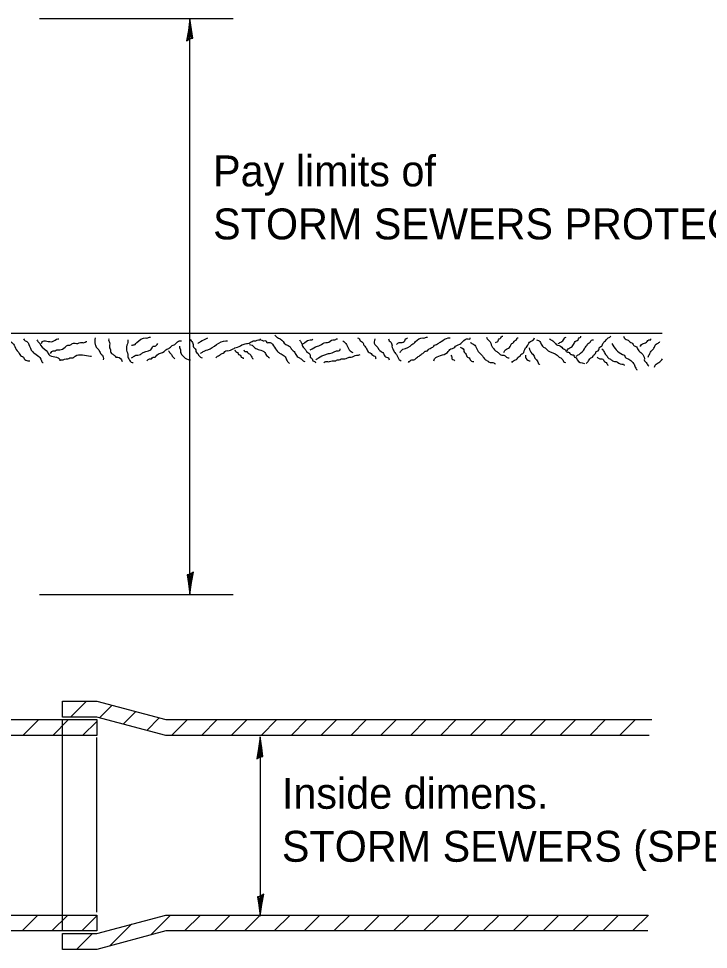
# Model space of a CAD drawing. Extents: x 0 to 2.83, y 0 to 1.83.
# Drawn here: x 0.8622 to 1.1225, y 1.0268 to 1.378 of the extents above; entities that cross this region are included whole.
import ezdxf

# ---------------------------------------------------------------- set-up
doc = ezdxf.new("R2010")
doc.units = 0
for name, color, linetype in [('Default', 7, 'Continuous'), ('RD_Pr_Roadway_Dimensions', 7, 'Continuous'), ('SH_General_Details', 7, 'Continuous'), ('STG_Traffic_Control', 7, 'Continuous')]:
    doc.layers.add(name, color=color, linetype=linetype)

msp = doc.modelspace()

# ---------------------------------------------------------------- linework, layer by layer
at = {"layer": 'Default'}
for p, q in [((0.87871, 1.11449), (0.87871, 1.12047)), ((0.87871, 1.12047), (0.89167, 1.12047)), ((0.89167, 1.12047), (0.9177, 1.1135)), ((0.84583, 1.1135), (0.89167, 1.1135)), ((0.89167, 1.11449), (0.87871, 1.11449)), ((0.87871, 1.03378), (0.87871, 1.1135)), ((0.9177, 1.10751), (0.89167, 1.11449)), ((0.89167, 1.1135), (0.89167, 1.10751)), ((0.9177, 1.1135), (1.10119, 1.1135)), ((0.89167, 1.10751), (0.83985, 1.10751)), ((0.89167, 1.04089), (0.89167, 1.10677)), ((1.10022, 1.10751), (0.9177, 1.10751)), ((0.76345, 1.03976), (0.89167, 1.03976)), ((0.89167, 1.03976), (0.89167, 1.03378)), ((0.89167, 1.03278), (0.9177, 1.03976)), ((0.9177, 1.03976), (1.09973, 1.03976)), ((0.89167, 1.03378), (0.76345, 1.03378)), ((0.87871, 1.03278), (0.89167, 1.03278)), ((0.87871, 1.0268), (0.87871, 1.03278)), ((0.9177, 1.03378), (0.89167, 1.0268)), ((1.09973, 1.03378), (0.9177, 1.03378)), ((0.89167, 1.0268), (0.87871, 1.0268))]:
    msp.add_line(p, q, dxfattribs=at)
at = {"layer": 'RD_Pr_Roadway_Dimensions'}
for p, q in [((0.87007, 1.37804), (0.94321, 1.37804)), ((0.92686, 1.16077), (0.92686, 1.37804)), ((0.87007, 1.16077), (0.94321, 1.16077))]:
    msp.add_line(p, q, dxfattribs=at)
for points in [[(0.92675, 1.37038), (0.92789, 1.37064), (0.9274, 1.37388), (0.92686, 1.37804), (0.92625, 1.37359), (0.92556, 1.3697), (0.92675, 1.37038), (0.9275, 1.37073), (0.92685, 1.37524), (0.92598, 1.37031), (0.92696, 1.37103), (0.92682, 1.37311), (0.92652, 1.37111)], [(0.92697, 1.16843), (0.92583, 1.16817), (0.92632, 1.16493), (0.92686, 1.16077), (0.92747, 1.16522), (0.92815, 1.16911), (0.92697, 1.16843), (0.92621, 1.16808), (0.92686, 1.16357), (0.92773, 1.1685), (0.92676, 1.16778), (0.92689, 1.1657), (0.92719, 1.1677)]]:
    msp.add_lwpolyline(points, dxfattribs=at)
at = {"layer": 'SH_General_Details'}
for p, q in [((0.84583, 1.2594), (1.10505, 1.2594)), ((0.95339, 1.10704), (0.95339, 1.03928))]:
    msp.add_line(p, q, dxfattribs=at)
for points in [[(0.88178, 1.11449), (0.88776, 1.12047)], [(0.89276, 1.1142), (0.89748, 1.11892)], [(0.86379, 1.10751), (0.86977, 1.1135)], [(0.87507, 1.10751), (0.88105, 1.1135)], [(0.90165, 1.11181), (0.90637, 1.11653)], [(0.91055, 1.10943), (0.91526, 1.11415)], [(0.91991, 1.10752), (0.92588, 1.1135)], [(0.93117, 1.10751), (0.93716, 1.1135)], [(0.94245, 1.10752), (0.94843, 1.1135)], [(0.95372, 1.10751), (0.9597, 1.1135)], [(0.965, 1.10752), (0.97098, 1.1135)], [(0.97627, 1.10751), (0.98225, 1.1135)], [(0.98755, 1.10752), (0.99353, 1.1135)], [(0.99882, 1.10751), (1.0048, 1.1135)], [(1.01009, 1.10752), (1.01607, 1.1135)], [(1.02136, 1.10751), (1.02735, 1.1135)], [(1.03264, 1.10752), (1.03862, 1.1135)], [(1.04391, 1.10751), (1.04989, 1.1135)], [(1.05519, 1.10751), (1.06116, 1.1135)], [(1.06646, 1.10751), (1.07244, 1.1135)], [(1.07773, 1.10751), (1.08371, 1.1135)], [(1.08901, 1.10751), (1.09499, 1.1135)], [(0.88634, 1.10751), (0.89167, 1.11285)], [(0.86347, 1.03377), (0.86945, 1.03976)], [(0.87474, 1.03377), (0.88072, 1.03976)], [(0.91204, 1.03226), (0.91954, 1.03976)], [(0.92483, 1.03377), (0.93081, 1.03976)], [(0.9361, 1.03377), (0.94208, 1.03976)], [(0.94738, 1.03377), (0.95336, 1.03976)], [(0.95865, 1.03378), (0.96463, 1.03976)], [(0.96993, 1.03377), (0.9759, 1.03976)], [(0.9812, 1.03377), (0.98718, 1.03976)], [(0.99247, 1.03377), (0.99845, 1.03976)], [(1.00374, 1.03377), (1.00972, 1.03976)], [(1.01502, 1.03377), (1.021, 1.03976)], [(1.02629, 1.03377), (1.03227, 1.03976)], [(1.03756, 1.03377), (1.04355, 1.03976)], [(1.04884, 1.03377), (1.05482, 1.03976)], [(1.06011, 1.03377), (1.06609, 1.03976)], [(1.07138, 1.03377), (1.07737, 1.03976)], [(1.08266, 1.03377), (1.08864, 1.03976)], [(1.09393, 1.03377), (1.09991, 1.03976)], [(0.88602, 1.03377), (0.89166, 1.03943)], [(0.89664, 1.02814), (0.90481, 1.0363)], [(0.87871, 1.03275), (0.87874, 1.03279)], [(0.88403, 1.0268), (0.89002, 1.03279)]]:
    msp.add_lwpolyline(points, dxfattribs=at)
for points in [[(0.89105, 1.25752), (0.89105, 1.25512), (0.89173, 1.25375), (0.89242, 1.25306), (0.8931, 1.25169), (0.89379, 1.25101), (0.89413, 1.25032), (0.89413, 1.24929)], [(0.90475, 1.25478), (0.90612, 1.25512), (0.90681, 1.2558), (0.91024, 1.25752), (0.91092, 1.25752), (0.91161, 1.25786), (0.91195, 1.25786)], [(0.92977, 1.25546), (0.9308, 1.25615), (0.93354, 1.25752)], [(0.9589, 1.25855), (0.95959, 1.25786), (0.96096, 1.25718), (0.96301, 1.25512), (0.96369, 1.25478), (0.96472, 1.25409), (0.96507, 1.2534), (0.96644, 1.25203), (0.96678, 1.25135), (0.96815, 1.24998), (0.96884, 1.24964), (0.96952, 1.24895), (0.97021, 1.2486)], [(0.99009, 1.25752), (0.99077, 1.25718), (0.99111, 1.25649), (0.99214, 1.2558), (0.99248, 1.25478), (0.99317, 1.25409), (0.99385, 1.25272), (0.99454, 1.25203), (0.99522, 1.25169), (0.99591, 1.25101), (0.99659, 1.25066), (0.99694, 1.24998), (0.99694, 1.24964)], [(1.00482, 1.25512), (1.00585, 1.2558), (1.00654, 1.2558), (1.00791, 1.25649), (1.00825, 1.25718), (1.00893, 1.25752)], [(1.00619, 1.25203), (1.00654, 1.25272), (1.00996, 1.25443), (1.01064, 1.25512), (1.01133, 1.25546), (1.01202, 1.25615), (1.01476, 1.25752), (1.01545, 1.25752), (1.01613, 1.25786), (1.01647, 1.25786)], [(1.00928, 1.24826), (1.01064, 1.24929), (1.01133, 1.24929), (1.01202, 1.24964), (1.0127, 1.25032), (1.01339, 1.25066), (1.01407, 1.25135), (1.01476, 1.25169), (1.01545, 1.25238), (1.01647, 1.25272), (1.01716, 1.2534), (1.01853, 1.25409), (1.01921, 1.25478), (1.0199, 1.25512), (1.02058, 1.25546), (1.02161, 1.25615), (1.02436, 1.25752), (1.02504, 1.25752)], [(1.01887, 1.24895), (1.01921, 1.24964), (1.02401, 1.25203), (1.02538, 1.2534), (1.02641, 1.25375), (1.0271, 1.25443), (1.02915, 1.25546), (1.02983, 1.25615), (1.03189, 1.25718), (1.03258, 1.25718), (1.03258, 1.25752)], [(1.03875, 1.25786), (1.03909, 1.25718), (1.03978, 1.25649), (1.0408, 1.25443), (1.04149, 1.2534), (1.04218, 1.25272), (1.0432, 1.25203), (1.04389, 1.25135), (1.04457, 1.25101), (1.04526, 1.25101), (1.04628, 1.25032), (1.04697, 1.24998), (1.04731, 1.24998)], [(1.04218, 1.2558), (1.0432, 1.25649), (1.04354, 1.25718), (1.04423, 1.25752), (1.04457, 1.2582), (1.04492, 1.2582)], [(1.04526, 1.25203), (1.04594, 1.25306), (1.04663, 1.2534), (1.048, 1.25478), (1.04834, 1.25546), (1.04903, 1.2558), (1.04937, 1.25649), (1.05006, 1.25683), (1.0504, 1.25752), (1.05074, 1.25752)], [(1.04834, 1.24826), (1.04903, 1.24895), (1.0504, 1.24964), (1.05074, 1.25032), (1.05143, 1.25066), (1.05177, 1.25135), (1.05245, 1.25169), (1.05348, 1.25375), (1.05417, 1.25443), (1.05451, 1.25512), (1.05588, 1.25649), (1.05657, 1.25683), (1.05691, 1.25752)], [(1.06582, 1.25546), (1.06719, 1.25615), (1.06788, 1.25683), (1.06822, 1.25752), (1.06891, 1.25786)], [(1.06925, 1.25272), (1.06959, 1.2534), (1.07028, 1.25375), (1.07165, 1.25512), (1.07199, 1.2558), (1.07267, 1.25649), (1.07336, 1.25683), (1.0737, 1.25752), (1.07439, 1.25786), (1.07439, 1.2582)], [(1.07644, 1.24792), (1.07713, 1.2486), (1.07747, 1.24929), (1.07815, 1.24998), (1.07884, 1.25032), (1.07919, 1.25101), (1.07987, 1.25169), (1.08021, 1.25238), (1.0809, 1.25272), (1.08158, 1.25409), (1.08227, 1.25443), (1.08261, 1.25512), (1.0833, 1.25615), (1.08398, 1.25683), (1.08467, 1.25752), (1.08536, 1.25786), (1.0857, 1.2582)], [(1.09049, 1.2582), (1.09118, 1.25718), (1.09255, 1.25649), (1.09323, 1.2558), (1.09392, 1.25546), (1.09426, 1.25478), (1.09495, 1.25443), (1.09563, 1.25375), (1.09598, 1.25306), (1.09735, 1.25169), (1.09838, 1.24964), (1.09838, 1.24895), (1.09906, 1.24826), (1.0994, 1.24758), (1.10009, 1.24689)], [(0.85917, 1.25615), (0.86055, 1.25478), (0.86158, 1.25272), (0.86226, 1.25203), (0.8626, 1.25135), (0.86329, 1.25066), (0.86397, 1.25032), (0.86431, 1.24964), (0.86568, 1.24895), (0.86637, 1.24895)], [(0.86397, 1.25718), (0.86466, 1.25649), (0.86534, 1.25615), (0.86603, 1.25512), (0.8674, 1.25238), (0.87083, 1.24895), (0.87117, 1.24826), (0.87151, 1.24826)], [(0.86911, 1.25683), (0.86945, 1.25615), (0.87014, 1.25546), (0.87048, 1.25478), (0.87323, 1.25203), (0.87357, 1.25135), (0.87768, 1.24929), (0.87768, 1.24895)], [(0.87083, 1.25546), (0.87117, 1.25615), (0.87494, 1.25615), (0.87699, 1.25718), (0.87734, 1.25718)], [(0.87425, 1.25169), (0.87528, 1.25272), (0.87597, 1.25272), (0.87665, 1.25306), (0.87768, 1.25306), (0.87974, 1.25409), (0.88076, 1.25478), (0.88145, 1.25478), (0.88248, 1.25546), (0.88453, 1.25546), (0.88556, 1.2558), (0.88693, 1.2558), (0.88762, 1.25615), (0.88796, 1.25615)], [(0.89619, 1.25718), (0.89619, 1.25649), (0.89653, 1.2558), (0.89653, 1.25375), (0.89687, 1.25306), (0.89687, 1.25238), (0.89721, 1.25169), (0.89824, 1.25101), (0.89893, 1.25032), (0.89961, 1.25032), (0.90132, 1.2486)], [(0.90338, 1.25683), (0.90338, 1.2558), (0.90304, 1.25478), (0.90304, 1.25238), (0.90338, 1.25135), (0.90338, 1.25032), (0.90372, 1.24964), (0.90509, 1.24826), (0.90544, 1.24826)], [(0.90475, 1.24998), (0.90578, 1.25066), (0.90647, 1.25101), (0.90715, 1.25101), (0.90818, 1.25135), (0.90921, 1.25203), (0.91264, 1.25375), (0.91298, 1.25443), (0.91366, 1.25443), (0.91469, 1.25546)], [(0.91058, 1.24895), (0.91161, 1.24964), (0.91229, 1.24964), (0.91298, 1.25032), (0.91366, 1.25032), (0.91435, 1.25101), (0.91709, 1.25238), (0.91778, 1.25306), (0.91915, 1.25375), (0.91983, 1.25443), (0.92052, 1.25478), (0.9212, 1.25512), (0.92189, 1.2558), (0.92326, 1.25649), (0.9236, 1.25649)], [(0.92292, 1.25443), (0.92292, 1.25375), (0.92326, 1.25306), (0.92326, 1.25238), (0.92394, 1.25101), (0.92463, 1.25032), (0.92669, 1.24929), (0.92703, 1.24929)], [(0.92669, 1.25718), (0.92737, 1.25649), (0.92806, 1.25512), (0.92806, 1.25443), (0.9284, 1.25375), (0.92908, 1.25306), (0.92908, 1.25238), (0.92977, 1.25169), (0.93011, 1.25101), (0.9308, 1.25032), (0.93148, 1.24998)], [(0.9308, 1.25169), (0.93182, 1.25238), (0.93251, 1.25272), (0.93354, 1.25306), (0.94039, 1.25649), (0.94108, 1.25649)], [(0.93662, 1.24998), (0.93731, 1.25066), (0.938, 1.25101), (0.93902, 1.25169), (0.93971, 1.25203), (0.94039, 1.25272), (0.94108, 1.25272), (0.94314, 1.2534), (0.94382, 1.25375), (0.94485, 1.25409), (0.94691, 1.25512), (0.94862, 1.25546), (0.94964, 1.2558), (0.95102, 1.25649), (0.9517, 1.25649), (0.95273, 1.25683), (0.95342, 1.25683), (0.95342, 1.25718)], [(0.9493, 1.25512), (0.95033, 1.25478), (0.95136, 1.25375), (0.95204, 1.2534), (0.95308, 1.25306), (0.95513, 1.25203), (0.95547, 1.25135), (0.95684, 1.24998)], [(0.95376, 1.25683), (0.95479, 1.25649), (0.95547, 1.25649), (0.95582, 1.2558), (0.9565, 1.2558), (0.95993, 1.25238), (0.96096, 1.25169), (0.96164, 1.25135), (0.96301, 1.24998), (0.96335, 1.24929), (0.96369, 1.2486), (0.96438, 1.24792)], [(0.96815, 1.25683), (0.96884, 1.2558), (0.96918, 1.25478), (0.96952, 1.25409), (0.97021, 1.2534), (0.9709, 1.25238), (0.97227, 1.25101), (0.97227, 1.25032), (0.97295, 1.24964), (0.97329, 1.24895), (0.97398, 1.2486), (0.97432, 1.24826)], [(0.96918, 1.25512), (0.97021, 1.2558), (0.97227, 1.25683), (0.97295, 1.25683), (0.97329, 1.25718)], [(0.97227, 1.25306), (0.97501, 1.25443), (0.97603, 1.25478), (0.97809, 1.2558), (0.97877, 1.2558), (0.98083, 1.25683), (0.98152, 1.25683), (0.9822, 1.25718), (0.98255, 1.25718)], [(0.9846, 1.25649), (0.98597, 1.25512), (0.987, 1.25306), (0.98769, 1.25238), (0.98837, 1.25203)], [(0.99659, 1.25718), (0.99659, 1.25512), (0.99728, 1.25443), (0.99899, 1.25238), (0.99968, 1.25203), (1.00037, 1.25066), (1.00173, 1.24998), (1.00208, 1.24929)], [(1.00173, 1.25718), (1.00208, 1.25649), (1.00276, 1.2558), (1.00311, 1.25512), (1.00311, 1.25443), (1.00345, 1.2534), (1.00413, 1.25203), (1.00482, 1.25135), (1.00585, 1.24929), (1.00654, 1.24895)], [(1.02881, 1.25409), (1.02949, 1.25375), (1.03018, 1.25306), (1.03018, 1.25238), (1.03086, 1.25169), (1.03155, 1.25032), (1.03224, 1.24998), (1.03258, 1.24929), (1.03395, 1.2486)], [(1.03258, 1.2558), (1.03395, 1.25512), (1.03463, 1.25443), (1.03566, 1.25238), (1.03703, 1.25101), (1.03772, 1.24998), (1.0384, 1.24929), (1.03909, 1.24895), (1.04012, 1.24826), (1.04115, 1.24826), (1.04183, 1.24792), (1.04218, 1.24758)], [(1.0576, 1.25683), (1.05896, 1.25615), (1.05965, 1.25478), (1.06034, 1.25409), (1.06136, 1.2534), (1.06205, 1.25272), (1.06548, 1.25101), (1.06616, 1.25032), (1.06685, 1.24998), (1.06753, 1.24929), (1.06788, 1.2486), (1.06856, 1.24826)], [(1.06239, 1.25718), (1.06376, 1.25649), (1.06513, 1.25512), (1.06719, 1.25409), (1.06788, 1.2534), (1.06856, 1.25306), (1.06891, 1.25238), (1.06993, 1.25203), (1.07062, 1.25135), (1.07165, 1.25101), (1.07199, 1.25032), (1.07267, 1.24998), (1.07302, 1.24929), (1.07576, 1.24792)], [(1.07267, 1.25066), (1.0737, 1.25135), (1.07576, 1.2534), (1.0761, 1.25409), (1.07678, 1.25478), (1.07713, 1.25546), (1.07781, 1.2558), (1.07815, 1.25649), (1.07884, 1.25683), (1.07919, 1.25683)], [(1.08604, 1.25546), (1.09015, 1.25135), (1.09084, 1.25101), (1.09118, 1.25032), (1.09221, 1.24964), (1.09289, 1.24929), (1.09426, 1.24792), (1.09495, 1.24655), (1.09529, 1.24586), (1.09563, 1.24552)], [(1.09666, 1.25443), (1.09803, 1.25546), (1.0994, 1.25615), (1.10009, 1.25683), (1.10077, 1.25683), (1.10077, 1.25718)], [(1.09975, 1.25032), (1.10043, 1.25169), (1.10112, 1.25272), (1.1018, 1.2534), (1.10249, 1.25478), (1.10317, 1.25546), (1.10386, 1.2558), (1.1042, 1.25615)], [(0.87802, 1.24929), (0.87905, 1.24929), (0.88008, 1.24964), (0.88076, 1.24964), (0.88145, 1.24998), (0.88248, 1.24998), (0.8835, 1.25066), (0.88933, 1.25066), (0.88967, 1.25066)], [(0.9188, 1.25272), (0.91915, 1.25203), (0.91983, 1.25135), (0.92018, 1.25066), (0.9212, 1.24964)], [(0.94382, 1.25306), (0.94417, 1.25238), (0.94485, 1.25203), (0.94519, 1.25135), (0.94587, 1.25101), (0.94622, 1.25032), (0.94691, 1.24998), (0.94691, 1.24964)], [(0.94725, 1.25306), (0.94759, 1.25238), (0.94827, 1.25238), (0.94896, 1.25169), (0.94964, 1.25135), (0.95033, 1.24998), (0.95067, 1.24964)], [(0.97432, 1.24929), (0.97535, 1.24998), (0.97809, 1.25135), (0.97946, 1.25169), (0.98152, 1.25238), (0.9822, 1.25272), (0.98289, 1.25272), (0.98357, 1.25306), (0.98357, 1.2534)], [(0.97741, 1.24826), (0.97809, 1.2486), (0.97946, 1.2486), (0.98049, 1.24895), (0.98186, 1.24895), (0.98255, 1.24929), (0.98323, 1.24929), (0.98391, 1.24964), (0.98529, 1.24964), (0.98631, 1.24998), (0.987, 1.25032), (0.98769, 1.25032), (0.98974, 1.25101), (0.99043, 1.25101), (0.99111, 1.25135)], [(1.02538, 1.25101), (1.02573, 1.25032), (1.02573, 1.24964), (1.02641, 1.24929), (1.02675, 1.24895)], [(1.05348, 1.25101), (1.05348, 1.25032), (1.05485, 1.24895), (1.0552, 1.24895)], [(1.05485, 1.25375), (1.05588, 1.25169), (1.05657, 1.25101), (1.05725, 1.24964), (1.05794, 1.24895), (1.05863, 1.24758), (1.05896, 1.24758)], [(1.08227, 1.2534), (1.08295, 1.25272), (1.08364, 1.25135), (1.08433, 1.25066), (1.08467, 1.24998), (1.08536, 1.24964), (1.08638, 1.24895), (1.08707, 1.2486), (1.08775, 1.2486), (1.08981, 1.24758), (1.09049, 1.24758), (1.09084, 1.24723)], [(1.08056, 1.25032), (1.08158, 1.24964), (1.08227, 1.24964), (1.08295, 1.24929), (1.0833, 1.2486), (1.08398, 1.24826), (1.08433, 1.24758), (1.08467, 1.24723)], [(1.10215, 1.24655), (1.10249, 1.24723), (1.10317, 1.24792), (1.10386, 1.24826), (1.10523, 1.24964)]]:
    msp.add_spline(points, degree=3, dxfattribs=at)
at = {"layer": 'STG_Traffic_Control'}
for points in [[(0.95327, 1.09939), (0.95442, 1.09965), (0.95392, 1.10288), (0.95339, 1.10704), (0.95278, 1.1026), (0.95209, 1.09871), (0.95327, 1.09939), (0.95403, 1.09973), (0.95338, 1.10425), (0.95251, 1.09931), (0.95348, 1.10004), (0.95335, 1.10211), (0.95305, 1.10012)], [(0.9535, 1.04694), (0.95236, 1.04668), (0.95285, 1.04344), (0.95339, 1.03928), (0.954, 1.04373), (0.95468, 1.04762), (0.9535, 1.04694), (0.95274, 1.04659), (0.95339, 1.04208), (0.95426, 1.04701), (0.95329, 1.04629), (0.95342, 1.04421), (0.95372, 1.04621)]]:
    msp.add_lwpolyline(points, dxfattribs=at)

# ---------------------------------------------------------------- texts
at = {"layer": 'RD_Pr_Roadway_Dimensions'}
for s, p in [('Pay limits of', (0.93559, 1.31473)), ('STORM SEWERS PROTECTED CLASS A 8"', (0.93559, 1.29473))]:
    msp.add_text(s, height=0.0116667, dxfattribs=at).set_placement(p)
at = {"layer": 'SH_General_Details'}
for s, p in [('Inside dimens.', (0.96155, 1.07987)), ('STORM SEWERS (SPECIAL)', (0.96155, 1.05987))]:
    msp.add_text(s, height=0.0116667, dxfattribs=at).set_placement(p)

doc.saveas('drawing.dxf')
